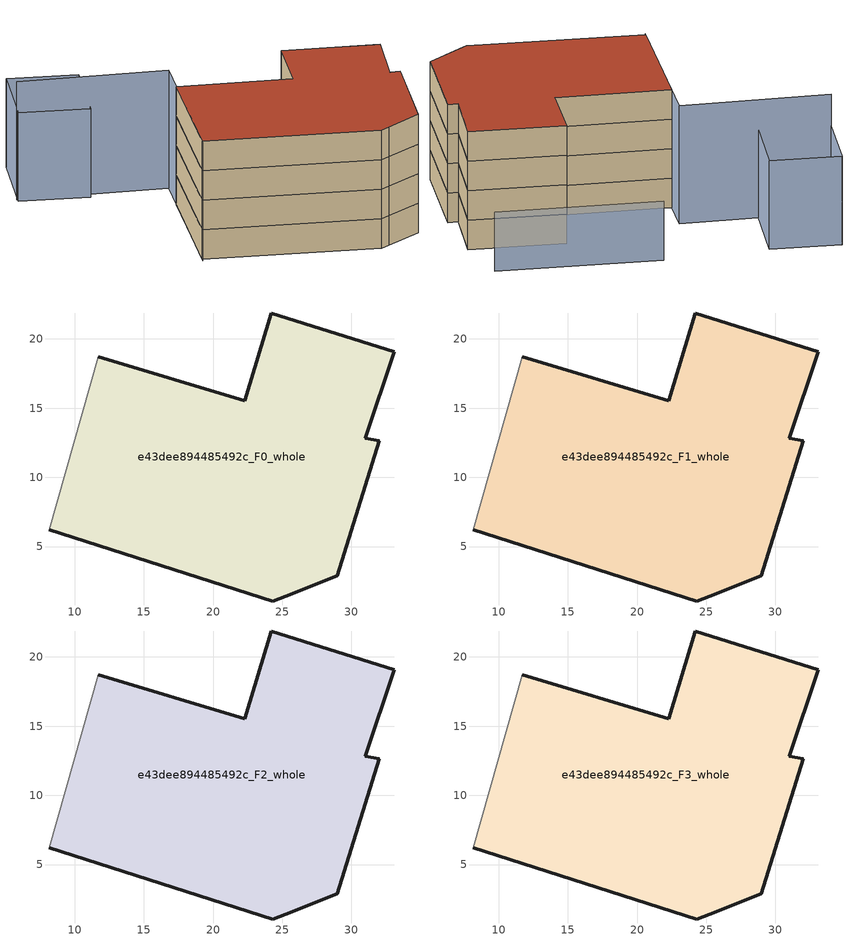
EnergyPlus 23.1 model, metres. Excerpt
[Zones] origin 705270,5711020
e43dee894485492c_F0_whole
 floor ground (EU_floor_Construction): 33.07,19.06 31,12.83 31.99,12.66 28.99,2.88 25.25,1.43 24.32,1.07 8.18,6.21 11.71,18.7 22.29,15.55 24.19,21.87 z0
 wall outside (EU_wall_Construction): 8.18,6.21 24.32,1.07 25.25,1.43 28.99,2.88 31.99,12.66 31,12.83 33.07,19.06 24.19,21.87 22.29,15.55 11.71,18.7 z0:3
 wall adiabatic (EU_wall_Construction): 11.71,18.7 8.18,6.21 z0:3
e43dee894485492c_F1_whole
 floor to e43dee894485492c_F0_whole (EU_floor_Construction): 33.07,19.06 31,12.83 31.99,12.66 28.99,2.88 25.25,1.43 24.32,1.07 8.18,6.21 11.71,18.7 22.29,15.55 24.19,21.87 z3
 wall outside (EU_wall_Construction): 8.18,6.21 24.32,1.07 25.25,1.43 28.99,2.88 31.99,12.66 31,12.83 33.07,19.06 24.19,21.87 22.29,15.55 11.71,18.7 z3:6
 wall adiabatic (EU_wall_Construction): 11.71,18.7 8.18,6.21 z3:6
e43dee894485492c_F2_whole
 floor to e43dee894485492c_F1_whole (EU_floor_Construction): 33.07,19.06 31,12.83 31.99,12.66 28.99,2.88 25.25,1.43 24.32,1.07 8.18,6.21 11.71,18.7 22.29,15.55 24.19,21.87 z6
 wall outside (EU_wall_Construction): 8.18,6.21 24.32,1.07 25.25,1.43 28.99,2.88 31.99,12.66 31,12.83 33.07,19.06 24.19,21.87 22.29,15.55 11.71,18.7 z6:9
 wall adiabatic (EU_wall_Construction): 11.71,18.7 8.18,6.21 z6:9
e43dee894485492c_F3_whole
 floor to e43dee894485492c_F2_whole (EU_floor_Construction): 33.07,19.06 31,12.83 31.99,12.66 28.99,2.88 25.25,1.43 24.32,1.07 8.18,6.21 11.71,18.7 22.29,15.55 24.19,21.87 z9
 wall outside (EU_wall_Construction): 8.18,6.21 24.32,1.07 25.25,1.43 28.99,2.88 31.99,12.66 31,12.83 33.07,19.06 24.19,21.87 22.29,15.55 11.71,18.7 z9:12
 wall adiabatic (EU_wall_Construction): 11.71,18.7 8.18,6.21 z9:12
 roof outside (EU_roof_Construction): 28.99,2.88 31.99,12.66 31,12.83 33.07,19.06 24.19,21.87 22.29,15.55 11.71,18.7 8.18,6.21 24.32,1.07 25.25,1.43 z12
shading: -1.13,26.34 12.76,22.42 / 12.76,22.42 8.1,5.94 z0:12; 7.83,31.4 5.3,23.77 / 5.3,23.77 -1.19,25.93 / -1.19,25.93 1.34,33.55 / 1.34,33.55 7.83,31.4 z0:9; 33.08,24.73 17.81,29.36 z0:6
[Building]
EU S2 Campaign: North Axis=0; Terrain=City; Solar Distribution=FullExterior
[Site:Location]
London: Latitude=51.5; Longitude=-0.5; Time Zone=0; Elevation=25
[SizingPeriod:WeatherFileDays]
AnnualSizingPeriod: Begin Month=1; Begin Day of Month=1; End Month=12; End Day of Month=31; Day of Week for Start Day=Monday; Use Weather File Daylight Saving Period=No; Use Weather File Rain and Snow Indicators=No
[MATERIAL]
EU_InternalMass_Material: Roughness=MediumRough; Thickness=0.1; Conductivity=1; Density=1800; Specific Heat=900; Thermal Absorptance=0.9; Solar Absorptance=0.7; Visible Absorptance=0.7
[MATERIAL:NOMASS] Roughness=MediumRough; Thermal Absorptance=0.9; Solar Absorptance=0.7; Visible Absorptance=0.7
Name | Thermal Resistance
EU_wall_NoMass | 1.04674
EU_roof_NoMass | 4.32442
EU_floor_NoMass | 2.04616
[CONSTRUCTION]
EU_wall_Construction: EU_wall_NoMass
EU_roof_Construction: EU_roof_NoMass
EU_floor_Construction: EU_floor_NoMass
EU_InternalMass_Construction: EU_InternalMass_Material
[ZONE] Type=1; Multiplier=1; Ceiling Height=autocalculate; Floor Area=autocalculate; Part of Total Floor Area=Yes
Name | Volume
e43dee894485492c_F0_whole | 992.261
e43dee894485492c_F1_whole; e43dee894485492c_F2_whole; e43dee894485492c_F3_whole | 992.26
[INTERNALMASS] Construction=EU_InternalMass_Construction; Surface Area=330.754
Name | Zone or ZoneList
e43dee894485492c_F0_whole_EU_InternalMass | e43dee894485492c_F0_whole
e43dee894485492c_F1_whole_EU_InternalMass | e43dee894485492c_F1_whole
e43dee894485492c_F2_whole_EU_InternalMass | e43dee894485492c_F2_whole
e43dee894485492c_F3_whole_EU_InternalMass | e43dee894485492c_F3_whole
[OTHEREQUIPMENT] Fuel Type=Electricity; Design Level Calculation Method=Watts/Area; Power per Zone Floor Area=1; Fraction Latent=0; Fraction Radiant=0; Fraction Lost=0; Carbon Dioxide Generation Rate=0; EndUse Subcategory=EU_Step8_InternalGains
Name | Zone or ZoneList or Space or SpaceList | Schedule
EU_Step8_InternalGain_e43dee894485492c_F0_whole_f000 | e43dee894485492c_F0_whole | EU_Step8_GainSchedule_e43dee894485492c_F0_whole_f000
EU_Step8_InternalGain_e43dee894485492c_F1_whole_f000 | e43dee894485492c_F1_whole | EU_Step8_GainSchedule_e43dee894485492c_F1_whole_f000
EU_Step8_InternalGain_e43dee894485492c_F2_whole_f000 | e43dee894485492c_F2_whole | EU_Step8_GainSchedule_e43dee894485492c_F2_whole_f000
EU_Step8_InternalGain_e43dee894485492c_F3_whole_f000 | e43dee894485492c_F3_whole | EU_Step8_GainSchedule_e43dee894485492c_F3_whole_f000
[ZONEVENTILATION:DESIGNFLOWRATE] Schedule=EU_AlwaysOn; Design Flow Rate Calculation Method=AirChanges/Hour; Air Changes per Hour=0.488719; Ventilation Type=Natural; Fan Pressure Rise=0; Fan Total Efficiency=1; Constant Term Coefficient=1; Temperature Term Coefficient=0; Velocity Term Coefficient=0; Velocity Squared Term Coefficient=0; Minimum Indoor Temperature=-100; Maximum Indoor Temperature=100; Delta Temperature=-100; Minimum Outdoor Temperature=-100; Maximum Outdoor Temperature=100; Maximum Wind Speed=40
Name | Zone or ZoneList or Space or SpaceList
EU_ConstantAir_e43dee894485492c_F0_whole | e43dee894485492c_F0_whole
EU_ConstantAir_e43dee894485492c_F1_whole | e43dee894485492c_F1_whole
EU_ConstantAir_e43dee894485492c_F2_whole | e43dee894485492c_F2_whole
EU_ConstantAir_e43dee894485492c_F3_whole | e43dee894485492c_F3_whole
[HVACTEMPLATE:THERMOSTAT] Constant Heating Setpoint=20; Constant Cooling Setpoint=50
EU_HeatOnly_e43dee894485492c_F0_whole; EU_HeatOnly_e43dee894485492c_F1_whole; EU_HeatOnly_e43dee894485492c_F2_whole; EU_HeatOnly_e43dee894485492c_F3_whole
[HVACTEMPLATE:ZONE:IDEALLOADSAIRSYSTEM] System Availability Schedule=EU_AlwaysOn; Maximum Heating Supply Air Temperature=50; Minimum Cooling Supply Air Temperature=13; Maximum Heating Supply Air Humidity Ratio=0.0156; Minimum Cooling Supply Air Humidity Ratio=0.0077; Heating Limit=NoLimit; Cooling Limit=NoLimit; Heating Availability Schedule=EU_AlwaysOn; Cooling Availability Schedule=EU_CoolingOff; Dehumidification Control Type=ConstantSensibleHeatRatio; Cooling Sensible Heat Ratio=0.7; Dehumidification Setpoint=60; Humidification Control Type=None; Humidification Setpoint=30; Outdoor Air Method=None; Outdoor Air Flow Rate per Person=0.00944; Outdoor Air Flow Rate per Zone Floor Area=0; Outdoor Air Flow Rate per Zone=0; Demand Controlled Ventilation Type=None; Outdoor Air Economizer Type=NoEconomizer; Heat Recovery Type=None; Sensible Heat Recovery Effectiveness=0.7; Latent Heat Recovery Effectiveness=0.65
Name | Template Thermostat
e43dee894485492c_F0_whole | EU_HeatOnly_e43dee894485492c_F0_whole
e43dee894485492c_F1_whole | EU_HeatOnly_e43dee894485492c_F1_whole
e43dee894485492c_F2_whole | EU_HeatOnly_e43dee894485492c_F2_whole
e43dee894485492c_F3_whole | EU_HeatOnly_e43dee894485492c_F3_whole
[SIZING:ZONE] Zone Cooling Design Supply Air Temperature Input Method=SupplyAirTemperature; Zone Cooling Design Supply Air Temperature=13; Zone Heating Design Supply Air Temperature Input Method=SupplyAirTemperature; Zone Heating Design Supply Air Temperature=50; Zone Cooling Design Supply Air Humidity Ratio=0.008; Zone Heating Design Supply Air Humidity Ratio=0.008; Cooling Design Air Flow Method=DesignDay; Cooling Design Air Flow Rate=0; Cooling Minimum Air Flow per Zone Floor Area=0.000762; Cooling Minimum Air Flow=0; Cooling Minimum Air Flow Fraction=0.2; Heating Design Air Flow Method=DesignDay; Heating Design Air Flow Rate=0; Heating Maximum Air Flow per Zone Floor Area=0.002032; Heating Maximum Air Flow=0.141576; Heating Maximum Air Flow Fraction=0.3; Account for Dedicated Outdoor Air System=No; Dedicated Outdoor Air System Control Strategy=NeutralSupplyAir; Dedicated Outdoor Air Low Setpoint Temperature for Design=autosize; Dedicated Outdoor Air High Setpoint Temperature for Design=autosize; Zone Load Sizing Method=Sensible Load Only No Latent Load; Zone Latent Cooling Design Supply Air Humidity Ratio Input Method=HumidityRatioDifference; Zone Cooling Design Supply Air Humidity Ratio Difference=0.005; Zone Latent Heating Design Supply Air Humidity Ratio Input Method=HumidityRatioDifference; Zone Humidification Design Supply Air Humidity Ratio Difference=0.005
e43dee894485492c_F0_whole; e43dee894485492c_F1_whole; e43dee894485492c_F2_whole; e43dee894485492c_F3_whole
[SCHEDULE:CONSTANT]
Name | Hourly Value
EU_AlwaysOn | 1
EU_CoolingOff | 0
[SCHEDULE:FILE] Column Number=1; Rows to Skip at Top=0; Number of Hours of Data=8760; Column Separator=Comma; Interpolate to Timestep=No; Minutes per Item=60; Adjust Schedule for Daylight Savings=Yes
Name | File
EU_Step8_GainSchedule_e43dee894485492c_F0_whole_f000 | ../../schedules/e43dee894485492c/e43dee894485492c_F0_whole_f000_gain.csv
EU_Step8_GainSchedule_e43dee894485492c_F1_whole_f000 | ../../schedules/e43dee894485492c/e43dee894485492c_F1_whole_f000_gain.csv
EU_Step8_GainSchedule_e43dee894485492c_F2_whole_f000 | ../../schedules/e43dee894485492c/e43dee894485492c_F2_whole_f000_gain.csv
EU_Step8_GainSchedule_e43dee894485492c_F3_whole_f000 | ../../schedules/e43dee894485492c/e43dee894485492c_F3_whole_f000_gain.csv
